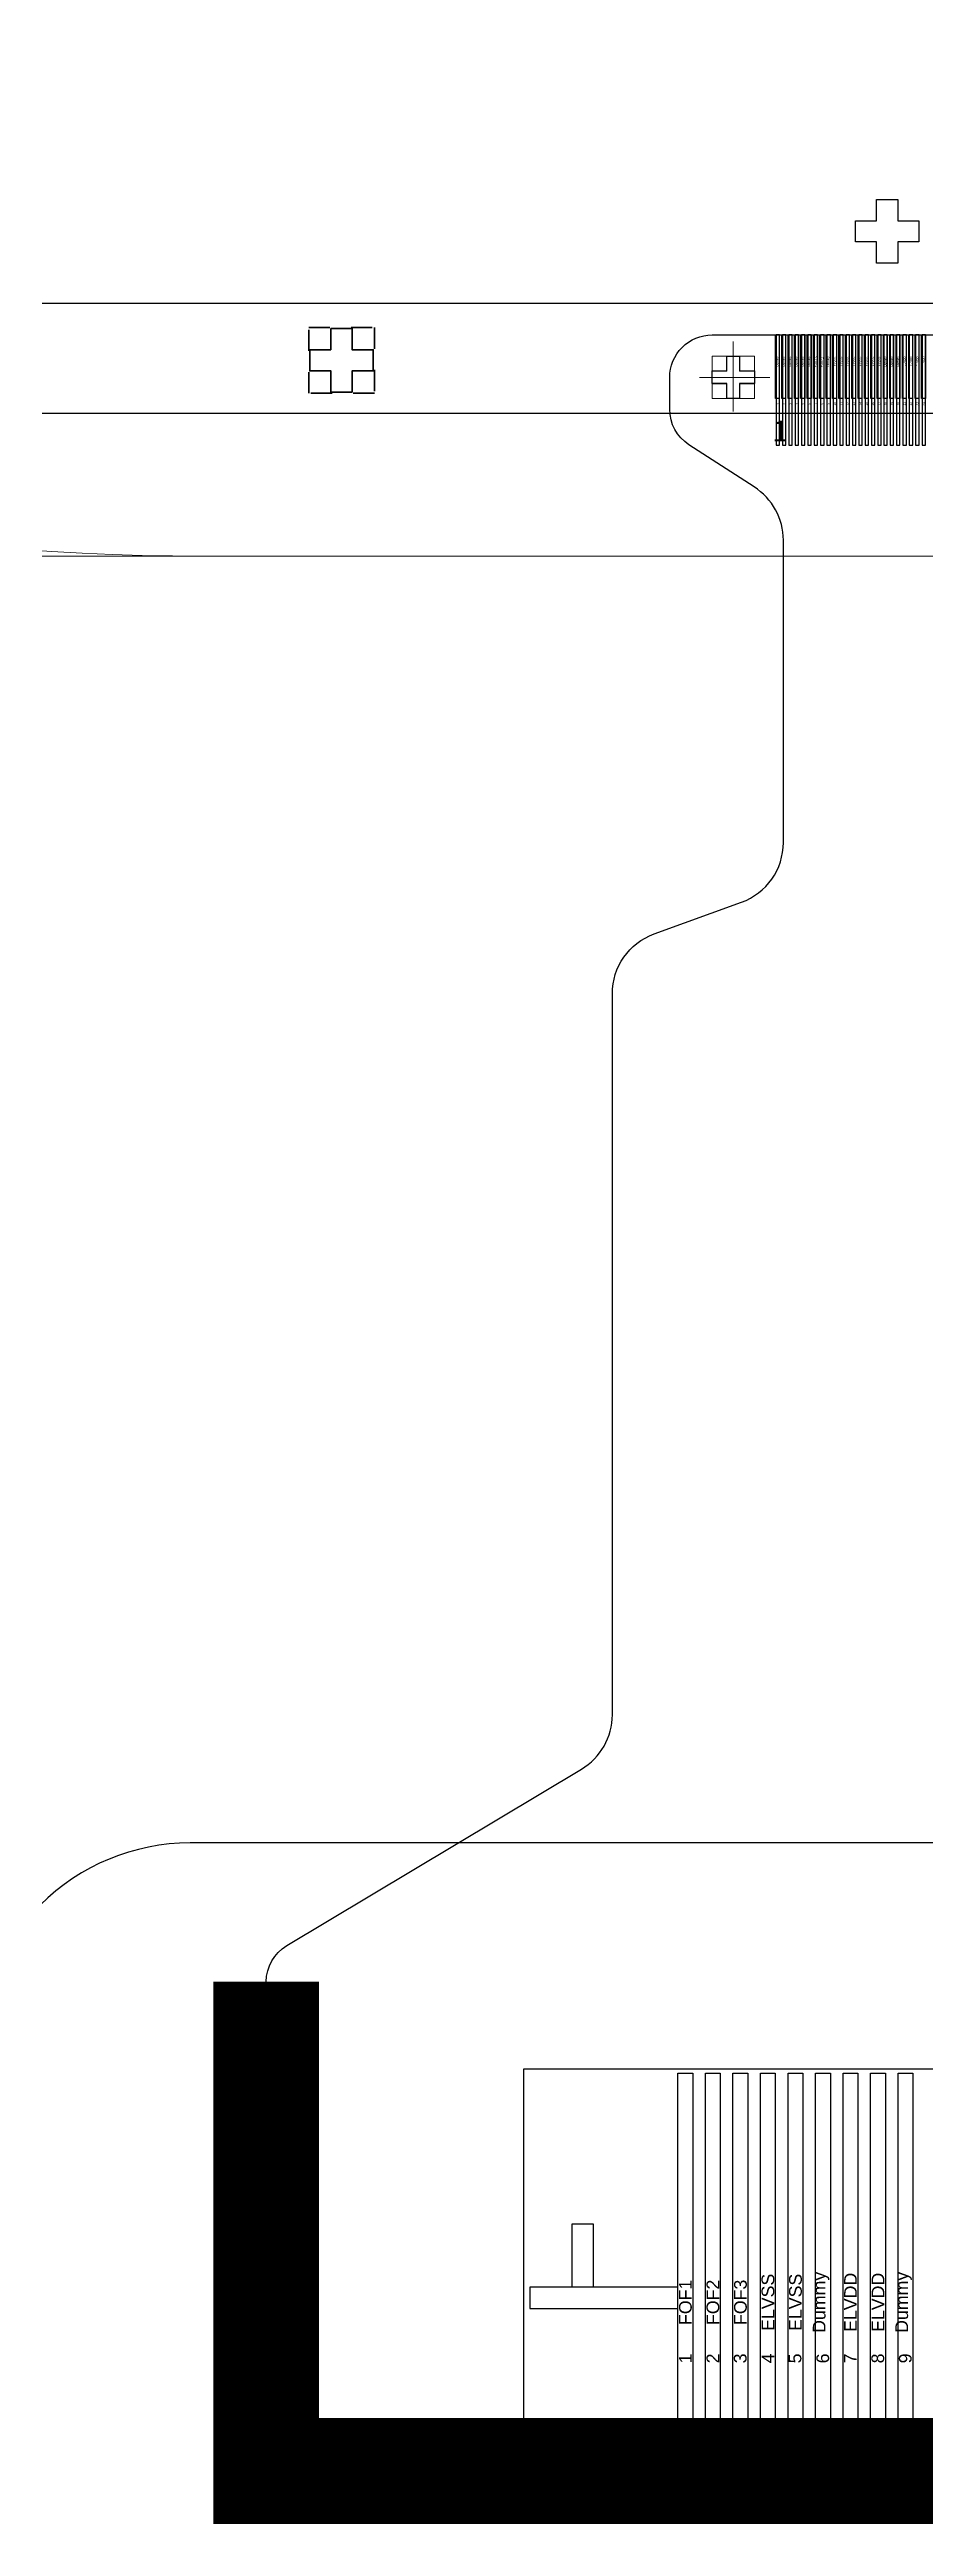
# Model space of a CAD drawing. Header units: inches. Extents: x 1765 to 5217, y -1519 to 441.
# Drawn here: x 4706.31 to 4710.45, y -1308.15 to -1296.44 of the extents above; entities that cross this region are included whole.
import ezdxf
from ezdxf.enums import TextEntityAlignment as Align

# ---------------------------------------------------------------- set-up
doc = ezdxf.new("R2010")
doc.units = ezdxf.units.IN
doc.header["$MEASUREMENT"] = 0
doc.linetypes.add('DOT', pattern=[0.2, 0.1, -0.1])
for name, color, linetype, lineweight in [('DIM', 3, 'Continuous', 15), ('EMI', 5, 'Continuous', 5), ('Mark', 7, 'Continuous', 13), ('尺寸标注', 7, 'Continuous', 0), ('注释', 2, 'Continuous', 13)]:
    doc.layers.add(name, color=color, linetype=linetype, lineweight=lineweight)
for name, color, linetype in [('FPC', 7, 'Continuous'), ('L63', 5, 'Continuous'), ('LENS', 6, 'Continuous')]:
    doc.layers.add(name, color=color, linetype=linetype)
doc.styles.add('MBC_Arial_Font', font='arial.ttf', dxfattribs={"width": 0.8})
doc.styles.add('宋体', font='')
doc.styles.get('宋体').set_extended_font_data('SimSun')
doc.dimstyles.new('RG', dxfattribs={"dimtxt": 2, "dimasz": 1, "dimexe": 0.5, "dimexo": 0.3, "dimgap": 0.3, "dimtad": 0, "dimzin": 1, "dimdsep": 46, "dimtxsty": '宋体', "dimcen": 2.5, "dimclrd": 256, "dimclre": 256, "dimclrt": 256, "dimadec": 0, "dimazin": 2, "dimtfac": 1, "dimtmove": 0, "dimatfit": 3, "dimfxl": 0, "dimarcsym": 0})

# ---------------------------------------------------------------- blocks, each defined once
blk = doc.blocks.new('mark')
at = {"layer": '尺寸标注', "color": 1}
for p, q in [((3641.139, 1398.795), (3641.139, 1398.464)), ((3640.979, 1398.625), (3641.312, 1398.625))]:
    blk.add_line(p, q, dxfattribs=at)
at = {"layer": '尺寸标注', "color": 2}
for points in [[(3641.039, 1398.725), (3641.109, 1398.725), (3641.109, 1398.655), (3641.039, 1398.655)], [(3641.169, 1398.725), (3641.239, 1398.725), (3641.239, 1398.655), (3641.169, 1398.655)], [(3641.039, 1398.595), (3641.109, 1398.595), (3641.109, 1398.525), (3641.039, 1398.525)], [(3641.169, 1398.595), (3641.239, 1398.595), (3641.239, 1398.525), (3641.169, 1398.525)]]:
    blk.add_lwpolyline(points, close=True, dxfattribs=at)
blk = doc.blocks.new('CO5300AF-51-1')
blk.add_lwpolyline([(127.837, 61.955), (113.747, 61.955, -0.414214), (113.547, 62.155), (113.547, 64.249, -0.263643), (113.644, 64.42), (115.036, 65.254, 0.263643), (115.182, 65.511), (115.182, 68.919, -0.315299), (115.379, 69.201), (115.792, 69.351, 0.315299), (115.99, 69.633), (115.99, 71.062, 0.254671), (115.852, 71.314), (115.544, 71.513, -0.254671), (115.453, 71.681), (115.453, 71.832, -0.414214), (115.653, 72.032), (125.931, 72.032, -0.414214)], format="xyb")
at = {"color": 0}
for points in [[(115.972, 72.032), (115.956, 72.032), (115.956, 71.512), (115.972, 71.512)], [(116.002, 72.032), (115.986, 72.032), (115.986, 71.512), (116.002, 71.512)], [(116.032, 72.032), (116.016, 72.032), (116.016, 71.512), (116.032, 71.512)], [(116.062, 72.032), (116.046, 72.032), (116.046, 71.512), (116.062, 71.512)], [(116.092, 72.032), (116.076, 72.032), (116.076, 71.512), (116.092, 71.512)], [(116.122, 72.032), (116.106, 72.032), (116.106, 71.512), (116.122, 71.512)], [(116.152, 72.032), (116.136, 72.032), (116.136, 71.512), (116.152, 71.512)], [(116.182, 72.032), (116.166, 72.032), (116.166, 71.512), (116.182, 71.512)], [(116.212, 72.032), (116.196, 72.032), (116.196, 71.512), (116.212, 71.512)], [(116.242, 72.032), (116.226, 72.032), (116.226, 71.512), (116.242, 71.512)], [(116.272, 72.032), (116.256, 72.032), (116.256, 71.512), (116.272, 71.512)], [(116.302, 72.032), (116.286, 72.032), (116.286, 71.512), (116.302, 71.512)], [(116.332, 72.032), (116.316, 72.032), (116.316, 71.512), (116.332, 71.512)], [(116.362, 72.032), (116.346, 72.032), (116.346, 71.512), (116.362, 71.512)], [(116.392, 72.032), (116.376, 72.032), (116.376, 71.512), (116.392, 71.512)], [(116.422, 72.032), (116.406, 72.032), (116.406, 71.512), (116.422, 71.512)], [(116.452, 72.032), (116.436, 72.032), (116.436, 71.512), (116.452, 71.512)], [(116.481, 72.032), (116.465, 72.032), (116.465, 71.512), (116.481, 71.512)], [(116.511, 72.032), (116.495, 72.032), (116.495, 71.512), (116.511, 71.512)], [(116.541, 72.032), (116.525, 72.032), (116.525, 71.512), (116.541, 71.512)], [(116.571, 72.032), (116.555, 72.032), (116.555, 71.512), (116.571, 71.512)], [(116.601, 72.032), (116.585, 72.032), (116.585, 71.512), (116.601, 71.512)], [(116.631, 72.032), (116.615, 72.032), (116.615, 71.512), (116.631, 71.512)], [(116.661, 72.032), (116.645, 72.032), (116.645, 71.512), (116.661, 71.512)], [(115.562, 62.085), (115.492, 62.085), (115.492, 63.817), (115.562, 63.817)], [(115.692, 62.085), (115.622, 62.085), (115.622, 63.817), (115.692, 63.817)], [(115.822, 62.085), (115.752, 62.085), (115.752, 63.817), (115.822, 63.817)], [(115.952, 62.085), (115.882, 62.085), (115.882, 63.817), (115.952, 63.817)], [(116.082, 62.085), (116.012, 62.085), (116.012, 63.817), (116.082, 63.817)], [(116.212, 62.085), (116.142, 62.085), (116.142, 63.817), (116.212, 63.817)], [(116.342, 62.085), (116.272, 62.085), (116.272, 63.817), (116.342, 63.817)], [(116.472, 62.085), (116.402, 62.085), (116.402, 63.817), (116.472, 63.817)], [(116.602, 62.085), (116.532, 62.085), (116.532, 63.817), (116.602, 63.817)], [(115.092, 62.805), (114.992, 62.805), (114.992, 63.105), (115.092, 63.105)], [(115.492, 62.805), (114.792, 62.805), (114.792, 62.705), (115.492, 62.705)]]:
    blk.add_lwpolyline(points, close=True, dxfattribs=at)
blk.add_lwpolyline([(115.723, 71.932), (115.783, 71.932), (115.783, 71.862), (115.853, 71.862), (115.853, 71.802), (115.783, 71.802), (115.783, 71.732), (115.723, 71.732), (115.723, 71.802), (115.653, 71.802), (115.653, 71.862), (115.723, 71.862)], close=True)
at = {"color": 3, "style": 'MBC_Arial_Font'}
for s, p in [('Dummy', (115.961, 71.907)), ('Dummy', (115.991, 71.907)), ('Dummy', (116.021, 71.907)), ('Dummy', (116.051, 71.907)), ('Dummy', (116.081, 71.907)), ('Dummy', (116.111, 71.907)), ('FOG1_L', (116.141, 71.907)), ('FOG2_L', (116.171, 71.907)), ('Dummy', (116.201, 71.907)), ('ELVSS', (116.234, 71.907)), ('ELVSS', (116.264, 71.907)), ('ELVSS', (116.294, 71.907)), ('ELVSS', (116.324, 71.907)), ('ELVSS', (116.354, 71.907)), ('ELVSS', (116.384, 71.907)), ('ELVSS', (116.414, 71.907)), ('ELVSS', (116.444, 71.907)), ('Dummy', (116.471, 71.907)), ('Dummy', (116.501, 71.907)), ('Dummy', (116.531, 71.907)), ('ELVDD', (116.563, 71.907)), ('ELVDD', (116.593, 71.907)), ('ELVDD', (116.623, 71.907)), ('ELVDD', (116.653, 71.907)), ('1', (115.964, 71.707)), ('2', (115.994, 71.707)), ('3', (116.024, 71.707)), ('4', (116.054, 71.707)), ('5', (116.083, 71.707)), ('6', (116.114, 71.707)), ('7', (116.143, 71.707)), ('8', (116.173, 71.707)), ('9', (116.203, 71.707)), ('10', (116.233, 71.707)), ('11', (116.264, 71.707)), ('12', (116.294, 71.707)), ('13', (116.323, 71.707)), ('14', (116.354, 71.707)), ('15', (116.383, 71.707)), ('16', (116.413, 71.707)), ('17', (116.444, 71.707)), ('18', (116.473, 71.707)), ('19', (116.503, 71.707)), ('20', (116.533, 71.707)), ('21', (116.563, 71.707)), ('22', (116.593, 71.707)), ('23', (116.623, 71.707)), ('24', (116.653, 71.707))]:
    blk.add_text(s, height=0.01, rotation=90, dxfattribs=at).set_placement(p, align=Align.MIDDLE_CENTER)
at = {"color": 2, "style": 'MBC_Arial_Font'}
for s, p in [('ELVSS', (115.917, 62.734)), ('ELVSS', (116.047, 62.734)), ('Dummy', (116.159, 62.734)), ('ELVDD', (116.307, 62.734)), ('ELVDD', (116.437, 62.734)), ('Dummy', (116.549, 62.734)), ('FOF1', (115.527, 62.734)), ('FOF2', (115.657, 62.734)), ('FOF3', (115.787, 62.734)), ('1', (115.527, 62.469)), ('2', (115.657, 62.469)), ('3', (115.786, 62.469)), ('4', (115.917, 62.469)), ('5', (116.045, 62.469)), ('6', (116.176, 62.469)), ('7', (116.306, 62.469)), ('8', (116.436, 62.469)), ('9', (116.566, 62.469))]:
    blk.add_text(s, height=0.06, rotation=90, dxfattribs=at).set_placement(p, align=Align.MIDDLE_CENTER)
blk = doc.blocks.new('GVO2.13+CO5300AF-51')
blk.add_line((538.61766, 149.58901), (561.43445, 149.58901))
blk.add_lwpolyline([(532.63255, 183.78401), (532.63255, 158.06901, 0.41421356), (541.63255, 149.06901), (558.41955, 149.06901, 0.41421356), (567.41955, 158.06901), (567.41955, 183.78401, 0.41421356), (558.99955, 192.20401), (541.05255, 192.20401, 0.41421356)], format="xyb", close=True)
at = {"color": 3}
for points in [[(545.18705, 149.43901), (545.20505, 149.43901), (545.20505, 149.13901), (545.18705, 149.13901)], [(545.21705, 149.43901), (545.23505, 149.43901), (545.23505, 149.13901), (545.21705, 149.13901)], [(545.24705, 149.43901), (545.26505, 149.43901), (545.26505, 149.13901), (545.24705, 149.13901)], [(545.27705, 149.43901), (545.29505, 149.43901), (545.29505, 149.13901), (545.27705, 149.13901)], [(545.30705, 149.43901), (545.32505, 149.43901), (545.32505, 149.13901), (545.30705, 149.13901)], [(545.33705, 149.43901), (545.35505, 149.43901), (545.35505, 149.13901), (545.33705, 149.13901)]]:
    blk.add_lwpolyline(points, close=True, dxfattribs=at)
at = {"color": 2}
for points in [[(545.36705, 149.43901), (545.38505, 149.43901), (545.38505, 149.13901), (545.36705, 149.13901)], [(545.39705, 149.43901), (545.41505, 149.43901), (545.41505, 149.13901), (545.39705, 149.13901)], [(545.42705, 149.43901), (545.44505, 149.43901), (545.44505, 149.13901), (545.42705, 149.13901)], [(545.45705, 149.43901), (545.47505, 149.43901), (545.47505, 149.13901), (545.45705, 149.13901)], [(545.48705, 149.43901), (545.50505, 149.43901), (545.50505, 149.13901), (545.48705, 149.13901)], [(545.51705, 149.43901), (545.53505, 149.43901), (545.53505, 149.13901), (545.51705, 149.13901)], [(545.54705, 149.43901), (545.56505, 149.43901), (545.56505, 149.13901), (545.54705, 149.13901)], [(545.57705, 149.43901), (545.59505, 149.43901), (545.59505, 149.13901), (545.57705, 149.13901)], [(545.60705, 149.43901), (545.62505, 149.43901), (545.62505, 149.13901), (545.60705, 149.13901)], [(545.63705, 149.43901), (545.65505, 149.43901), (545.65505, 149.13901), (545.63705, 149.13901)], [(545.66705, 149.43901), (545.68505, 149.43901), (545.68505, 149.13901), (545.66705, 149.13901)], [(545.69705, 149.43901), (545.71505, 149.43901), (545.71505, 149.13901), (545.69705, 149.13901)], [(545.72705, 149.43901), (545.74505, 149.43901), (545.74505, 149.13901), (545.72705, 149.13901)], [(545.75705, 149.43901), (545.77505, 149.43901), (545.77505, 149.13901), (545.75705, 149.13901)], [(545.78705, 149.43901), (545.80505, 149.43901), (545.80505, 149.13901), (545.78705, 149.13901)], [(545.81705, 149.43901), (545.83505, 149.43901), (545.83505, 149.13901), (545.81705, 149.13901)], [(545.84705, 149.43901), (545.86505, 149.43901), (545.86505, 149.13901), (545.84705, 149.13901)], [(545.87705, 149.43901), (545.89505, 149.43901), (545.89505, 149.13901), (545.87705, 149.13901)]]:
    blk.add_lwpolyline(points, close=True, dxfattribs=at)
at = {"layer": 'L63', "color": 0}
blk.add_lwpolyline([(545.76445, 150.07901), (545.76445, 149.97901), (545.86445, 149.97901), (545.86445, 149.87901), (545.76445, 149.87901), (545.76445, 149.77901), (545.66445, 149.77901), (545.66445, 149.87901), (545.56445, 149.87901), (545.56445, 149.97901), (545.66445, 149.97901), (545.66445, 150.07901), (545.66805, 150.07901)], close=True, dxfattribs=at)
at = {"layer": 'Mark', "linetype": 'Continuous', "lineweight": 100}
blk.add_lwpolyline([(543.08705, 149.36901), (543.08705, 149.46901), (543.18705, 149.46901), (543.18705, 149.36901), (543.28705, 149.36901), (543.28705, 149.26901), (543.18705, 149.26901), (543.18705, 149.16901), (543.08705, 149.16901), (543.08705, 149.26901), (542.98705, 149.26901), (542.98705, 149.36901)], close=True, dxfattribs=at)
at = {"layer": '注释', "color": 8, "linetype": 'DOT', "lineweight": 100}
blk.add_lwpolyline([(543.29205, 149.16401), (542.98205, 149.16401), (542.98205, 149.47401), (543.29205, 149.47401)], close=True, dxfattribs=at)
for name, p in [('CO5300AF-51-1', (429.23429, 77.4069)), ('mark', (-3096.15145, -1249.38647))]:
    blk.add_blockref(name, p)
at = {"insert": (545.17496, 149.03612), "char_height": 0.1, "width": 0.1497851, "attachment_point": 1}
blk.add_mtext('1', dxfattribs=at)
blk = doc.blocks.new('*D140')
at = {"layer": 'Defpoints', "color": 0, "transparency": 16777216}
for p in [(3319.802, -1709.294, 0), (3295.191, -1754.804), (3320.699, -1754.804, 0)]:
    blk.add_point(p, dxfattribs=at)
at = {"layer": 'DIM', "lineweight": -2, "transparency": 16777216}
for p, q in [((3319.502, -1709.294), (3294.691, -1709.294)), ((3295.191, -1710.294), (3295.191, -1718.275)), ((3295.191, -1753.804), (3295.191, -1745.822)), ((3320.399, -1754.804), (3294.691, -1754.804))]:
    blk.add_line(p, q, dxfattribs=at)
at = {"layer": 'DIM', "transparency": 16777216}
for points in [[(3295.024, -1710.294), (3295.358, -1710.294), (3295.191, -1709.294)], [(3295.024, -1753.804), (3295.358, -1753.804), (3295.191, -1754.804)]]:
    blk.add_solid(points, dxfattribs=at)
at = {"layer": 'DIM', "color": 1, "transparency": 16777216, "insert": (3295.191, -1732.049), "char_height": 2, "attachment_point": 5, "rotation": 90, "style": '宋体'}
blk.add_mtext('{\\fArial|b0|i0|c0|p34;\\H0.9375x;[3]}45.51%%P0.05 CG OD', dxfattribs=at)
blk = doc.blocks.new('FSDFSFS21')
at = {"layer": 'LENS', "color": 5, "lineweight": 0}
blk.add_lwpolyline([(3306.273, -1743.304, 0.414214), (3317.773, -1754.804), (3332.863, -1754.804, 0.414214), (3344.363, -1743.304), (3344.363, -1720.794, 0.414214), (3332.863, -1709.294), (3317.773, -1709.294, 0.414214), (3306.273, -1720.794)], format="xyb", close=True, dxfattribs=at)
at = {"layer": 'DIM'}
dim = blk.add_linear_dim(base=(3295.191, -1754.804, 0), p1=(3319.802, -1709.294), p2=(3320.699, -1754.804), angle=90, text='{\\fArial|b0|i0|c0|p34;\\H0.9375x;[3]}<>%%P0.05 CG OD', dimstyle='RG', override={"dimclrt": 1}, dxfattribs=at)
dim.commit()
dim.dimension.update_dxf_attribs({"geometry": '*D140', "text_midpoint": (3295.191, -1732.049, 0), "dimtype": 160})

msp = doc.modelspace()

# ---------------------------------------------------------------- hatches: boundary and pattern name
at = {"layer": 'EMI'}
h = msp.add_hatch(dxfattribs=at)
h.set_pattern_fill('STARS', color=256, scale=10, style=0)
h.set_pattern_definition([(0, (1052.95, 330.4319), (0, 2.1650635), [1.25, -1.25]), (60, (1052.95, 330.4319), (-1.875, 1.0825318), [1.25, -1.25]), (120, (1053.575, 331.5144), (-1.875, -1.0825318), [1.25, -1.25])])
edge = h.paths.add_edge_path()
edge.add_line((4679.189, -1315.36), (4679.189, -1323.509))
edge.add_arc((4681.193, -1323.507), 2.004, 180.0494, 272.745)
edge.add_line((4681.289, -1325.509), (4688.319, -1325.509))
edge.add_arc((4688.319, -1322.509), 3, 270, 360)
edge.add_line((4691.319, -1322.509), (4691.319, -1312.66))
edge.add_arc((4693.319, -1312.66), 2, 90, 180, ccw=False)
edge.add_line((4693.319, -1310.66), (4702.972, -1310.66))
edge.add_arc((4702.972, -1311.66), 1, 0, 90, ccw=False)
edge.add_line((4703.972, -1311.66), (4703.972, -1314.46))
edge.add_arc((4704.972, -1314.46), 1, 180, 269.9714)
edge.add_arc((4704.971, -1316.46), 1, 0, 89.9714, ccw=False)
edge.add_line((4705.971, -1316.46), (4705.971, -1317.867))
edge.add_line((4705.971, -1317.867), (4710.971, -1317.867))
edge.add_arc((4710.971, -1318.867), 1, 0, 90, ccw=False)
edge.add_line((4711.971, -1318.867), (4711.971, -1322.867))
edge.add_line((4711.971, -1322.867), (4716.571, -1322.867))
edge.add_line((4716.571, -1322.867), (4716.571, -1314.869))
edge.add_line((4716.571, -1314.869), (4724.02, -1314.869))
edge.add_line((4724.02, -1314.869), (4724.02, -1310.16))
edge.add_line((4724.02, -1310.16), (4705.971, -1310.16))
edge.add_line((4705.971, -1310.16), (4705.971, -1306.46))
edge.add_line((4705.971, -1306.46), (4689.119, -1306.46))
edge.add_arc((4689.119, -1308.46), 2, 90, 180)
edge.add_line((4687.119, -1308.46), (4687.119, -1320.009))
edge.add_arc((4686.119, -1320.009), 1, -90, 0, ccw=False)
edge.add_line((4686.119, -1321.009), (4684.289, -1321.009))
edge.add_arc((4684.399, -1320.005), 1.01, 180.2418, 263.7326, ccw=False)
edge.add_line((4683.389, -1320.009), (4683.389, -1315.36))
edge.add_line((4683.389, -1315.36), (4679.189, -1315.36))

# ---------------------------------------------------------------- linework, layer by layer
at = {"color": 4, "lineweight": 211, "flags": 128}
msp.add_lwpolyline([(4707.331, -1305.573, 0.5, 0.5, 0), (4707.331, -1307.885, 0.5, 0.5, 0), (4721.82, -1307.885, 0.5, 0.5, 0), (4721.821, -1305.644, 0, 0, 0)], format="xyseb", dxfattribs=at)
at = {"layer": 'DIM', "lineweight": -3}
msp.add_lwpolyline([(4708.548, -1305.984), (4720.576, -1305.984), (4720.576, -1307.712), (4708.548, -1307.712)], close=True, dxfattribs=at)
at = {"layer": 'FPC', "color": 2, "lineweight": -3}
msp.add_lwpolyline([(4722.82, -1309.112), (4722.82, -1306.409, 0.241069), (4722.405, -1305.598), (4721.722, -1305.106, 0.157425), (4721.137, -1304.917), (4706.971, -1304.917, 0.414214), (4705.971, -1305.917)], format="xyb", dxfattribs=at)

# ---------------------------------------------------------------- block references
msp.add_blockref('GVO2.13+CO5300AF-51', (4164.55, -1447.229))
at = {"layer": 'DIM'}
msp.add_blockref('FSDFSFS21', (1389.258, 455.969), dxfattribs=at)

doc.saveas('drawing.dxf')
